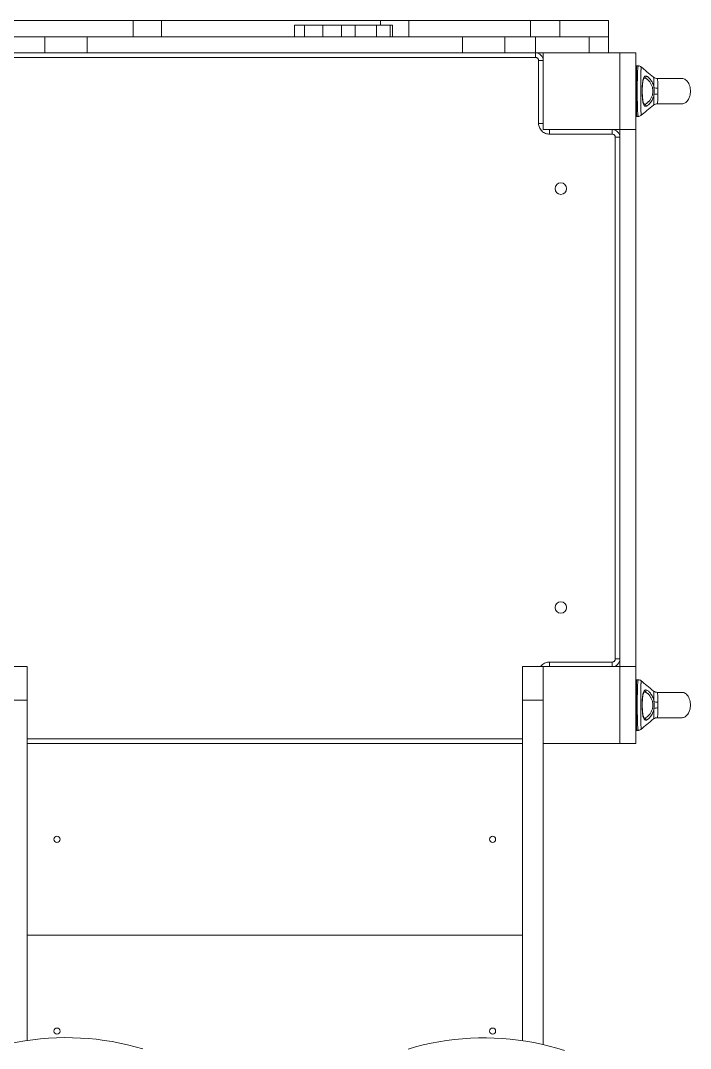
# Model space of a CAD drawing. Header units: millimetres. Extents: x -6502 to 7455, y -8041 to 5981.
# Drawn here: x -2314 to -1441, y 3043 to 4383 of the extents above; entities that cross this region are included whole.
import ezdxf

# ---------------------------------------------------------------- set-up
doc = ezdxf.new("R2010")
doc.units = ezdxf.units.MM
doc.layers.add('DIKOM_ОБЪЕКТ', color=7, linetype='Continuous')

msp = doc.modelspace()

# ---------------------------------------------------------------- linework, layer by layer
at = {"layer": 'DIKOM_ОБЪЕКТ', "color": 7, "linetype": 'Continuous', "lineweight": 15}
for p, q in [((-2326.307, 4382.92), (-2167.585, 4382.92)), ((-2167.585, 4382.92), (-2167.585, 4361.92)), ((-2130.644, 4382.92), (-2167.585, 4382.92)), ((-2130.644, 4382.92), (-2130.644, 4361.92)), ((-1845.331, 4382.92), (-2130.644, 4382.92)), ((-1808.391, 4382.92), (-1845.331, 4382.92)), ((-1845.331, 4382.92), (-1845.331, 4376.92)), ((-1808.391, 4382.92), (-1808.391, 4361.92)), ((-1808.391, 4382.92), (-1649.668, 4382.92)), ((-1649.668, 4382.92), (-1649.668, 4361.92)), ((-1611.271, 4382.92), (-1649.668, 4382.92)), ((-1611.271, 4382.92), (-1611.271, 4361.92)), ((-1611.271, 4382.92), (-1547.988, 4382.92)), ((-1547.988, 4361.92), (-1547.988, 4382.92)), ((-1957.245, 4376.92), (-1957.245, 4361.92)), ((-1957.245, 4376.92), (-1944.173, 4376.92)), ((-1944.173, 4376.92), (-1944.173, 4361.92)), ((-1944.173, 4376.92), (-1920.384, 4376.92)), ((-1920.384, 4376.92), (-1920.384, 4361.92)), ((-1920.384, 4376.92), (-1895.825, 4376.92)), ((-1895.825, 4376.92), (-1895.825, 4361.92)), ((-1895.825, 4376.92), (-1877.957, 4376.92)), ((-1877.957, 4376.92), (-1877.957, 4361.92)), ((-1877.957, 4376.92), (-1850.243, 4376.92)), ((-1850.243, 4376.92), (-1850.243, 4361.92)), ((-1850.243, 4376.92), (-1832.356, 4376.92)), ((-1832.356, 4376.92), (-1832.356, 4361.92)), ((-1832.356, 4376.92), (-1829.666, 4376.92)), ((-1829.666, 4361.92), (-1829.666, 4376.92)), ((-2282.988, 4361.92), (-2322.988, 4361.92)), ((-2282.988, 4340.92), (-2282.988, 4361.92)), ((-2282.988, 4361.92), (-2227.717, 4361.92)), ((-2227.717, 4340.92), (-2227.717, 4361.92)), ((-1738.259, 4361.92), (-2227.717, 4361.92)), ((-1738.259, 4340.92), (-1738.259, 4361.92)), ((-1738.259, 4361.92), (-1682.988, 4361.92)), ((-1682.988, 4340.92), (-1682.988, 4361.92)), ((-1642.988, 4361.92), (-1682.988, 4361.92)), ((-1642.988, 4340.92), (-1642.988, 4361.92)), ((-1642.988, 4361.92), (-1572.988, 4361.92)), ((-1572.988, 4340.92), (-1572.988, 4361.92)), ((-1572.988, 4361.92), (-1547.988, 4361.92)), ((-1547.988, 4340.92), (-1547.988, 4361.92)), ((-2282.988, 4340.92), (-2322.988, 4340.92)), ((-2282.988, 4340.92), (-2227.717, 4340.92)), ((-1738.259, 4340.92), (-2227.717, 4340.92)), ((-1738.259, 4340.92), (-1682.988, 4340.92)), ((-1642.988, 4340.92), (-1682.988, 4340.92)), ((-1642.988, 4340.92), (-1632.988, 4340.92)), ((-1642.988, 4334.92), (-1642.988, 4340.92)), ((-1532.988, 4340.92), (-1632.988, 4340.92)), ((-1632.988, 4340.92), (-1632.988, 4240.919)), ((-1532.988, 4340.92), (-1511.988, 4340.92)), ((-1532.988, 4240.919), (-1532.988, 4340.92)), ((-1511.988, 4240.919), (-1511.988, 4340.92)), ((-1642.988, 4334.92), (-2322.988, 4334.92)), ((-1638.988, 4248.92), (-1638.988, 4330.92)), ((-1638.988, 4330.92), (-1632.988, 4330.92)), ((-1508.863, 4323.92), (-1511.488, 4323.92)), ((-1511.488, 4323.92), (-1511.488, 4290.92)), ((-1505.507, 4322.689), (-1505.517, 4322.702)), ((-1502.219, 4307.65), (-1501.116, 4307.92)), ((-1501.116, 4307.92), (-1500.801, 4307.904)), ((-1511.488, 4290.92), (-1511.488, 4257.92)), ((-1501.119, 4273.919), (-1502.221, 4274.188)), ((-1500.823, 4273.934), (-1501.119, 4273.919)), ((-1638.988, 4248.92), (-1632.988, 4248.92)), ((-1511.488, 4257.92), (-1508.867, 4257.92)), ((-1508.867, 4257.92), (-1508.866, 4257.92)), ((-1632.988, 4240.919), (-1532.988, 4240.919)), ((-1624.988, 4234.92), (-1624.988, 4240.919)), ((-1542.988, 4234.92), (-1624.988, 4234.92)), ((-1542.988, 4234.92), (-1542.988, 4240.919)), ((-1532.988, 4240.919), (-1511.988, 4240.919)), ((-1532.988, 3540.92), (-1532.988, 4240.919)), ((-1511.988, 3540.92), (-1511.988, 4240.919)), ((-1538.988, 3550.92), (-1538.988, 4230.92)), ((-1538.988, 4230.92), (-1532.988, 4230.92)), ((-1538.988, 3550.92), (-1532.988, 3550.92)), ((-2305.988, 3540.92), (-2332.988, 3540.92)), ((-2305.988, 3540.92), (-2305.988, 3497.151)), ((-1632.988, 3540.92), (-1659.988, 3540.92)), ((-1659.988, 3540.92), (-1659.988, 3497.151)), ((-1632.988, 3540.92), (-1632.988, 3440.92)), ((-1532.988, 3540.92), (-1632.988, 3540.92)), ((-1624.988, 3546.92), (-1542.988, 3546.92)), ((-1624.988, 3546.92), (-1624.988, 3540.92)), ((-1542.988, 3546.92), (-1542.988, 3540.92)), ((-1532.988, 3540.92), (-1511.988, 3540.92)), ((-1532.988, 3440.92), (-1532.988, 3540.92)), ((-1511.988, 3440.92), (-1511.988, 3540.92)), ((-1508.863, 3523.919), (-1511.488, 3523.919)), ((-1511.488, 3523.919), (-1511.488, 3490.919)), ((-1505.507, 3522.69), (-1505.517, 3522.702)), ((-2305.988, 3497.151), (-2332.988, 3497.151)), ((-2305.988, 3497.151), (-2305.988, 3053.598)), ((-1632.988, 3497.151), (-1659.988, 3497.151)), ((-1659.988, 3497.151), (-1659.988, 3053.481)), ((-1502.219, 3507.65), (-1501.116, 3507.92)), ((-1501.116, 3507.92), (-1500.801, 3507.904)), ((-1511.488, 3490.919), (-1511.488, 3457.919)), ((-1501.119, 3473.92), (-1502.221, 3474.189)), ((-1500.823, 3473.934), (-1501.119, 3473.92)), ((-1511.488, 3457.919), (-1508.867, 3457.919)), ((-1508.867, 3457.919), (-1508.866, 3457.919)), ((-2305.988, 3446.92), (-1659.988, 3446.92)), ((-2305.988, 3440.92), (-1659.988, 3440.92)), ((-1659.988, 3440.917), (-2305.988, 3440.917)), ((-1632.988, 3440.92), (-1632.988, 3048.398)), ((-1632.988, 3440.92), (-1532.988, 3440.92)), ((-1532.988, 3440.92), (-1511.988, 3440.92)), ((-1659.988, 3190.917), (-2305.988, 3190.917))]:
    msp.add_line(p, q, dxfattribs=at)
at = {"layer": 'DIKOM_ОБЪЕКТ', "color": 7, "linetype": 'Continuous', "lineweight": 15, "flags": 128}
for points in [[(-2358.923, 3041.221), (-2349.117, 3044.205), (-2339.198, 3046.893), (-2329.177, 3049.282), (-2319.066, 3051.369), (-2308.878, 3053.15), (-2298.625, 3054.626), (-2288.319, 3055.793), (-2277.973, 3056.65), (-2267.598, 3057.196), (-2257.208, 3057.431), (-2246.814, 3057.353), (-2236.43, 3056.964), (-2226.068, 3056.264), (-2215.74, 3055.253), (-2205.459, 3053.933), (-2195.236, 3052.306), (-2185.085, 3050.372), (-2175.017, 3048.136), (-2165.045, 3045.599), (-2155.181, 3042.764)], [(-1809.187, 3042.571), (-1799.316, 3045.396), (-1789.339, 3047.922), (-1779.267, 3050.148), (-1769.111, 3052.07), (-1758.885, 3053.686), (-1748.6, 3054.995), (-1738.269, 3055.994), (-1727.905, 3056.682), (-1717.519, 3057.06), (-1707.124, 3057.125), (-1696.733, 3056.878), (-1686.358, 3056.32), (-1676.011, 3055.451), (-1665.706, 3054.272), (-1655.454, 3052.784), (-1645.267, 3050.99), (-1635.159, 3048.891), (-1625.14, 3046.49), (-1615.224, 3043.791), (-1605.421, 3040.795)]]:
    msp.add_lwpolyline(points, dxfattribs=at)
at = {"layer": 'DIKOM_ОБЪЕКТ', "color": 7, "linetype": 'Continuous', "lineweight": 15}
for centre, radius in [((-1609.988, 4163.92), 7.5), ((-1609.988, 3617.92), 7.5), ((-2266.988, 3315.917), 4), ((-1698.988, 3315.917), 4), ((-2266.988, 3065.917), 4), ((-1698.988, 3065.917), 4)]:
    msp.add_circle(centre, radius, dxfattribs=at)
for centre, radius, start, end in [((-1642.988, 4330.92), 10, 0, 90), ((-1511.488, 4323.42), 0.5, 90, 180), ((-1500.937, 4309.912), 2.013, 273.864623, 19.478311), ((-1483.039, 4314.345), 19.748, 253.883999, 268.19471), ((-1483.048, 4267.505), 19.74, 91.784004, 106.096852), ((-1500.956, 4271.927), 2.011, 340.461846, 86.211701), ((-1511.488, 4258.42), 0.5, 180, 270), ((-1542.988, 4230.92), 10, 0, 90), ((-1542.988, 3550.92), 10, 270, 0), ((-1511.488, 3523.42), 0.5, 90, 180), ((-1500.936, 3509.911), 2.012, 273.843124, 19.490447), ((-1483.04, 3514.325), 19.729, 253.871332, 268.196406), ((-1483.044, 3467.465), 19.781, 91.793183, 106.076699), ((-1500.956, 3471.927), 2.011, 340.458016, 86.206167), ((-1511.488, 3458.42), 0.5, 180, 270)]:
    msp.add_arc(centre, radius, start, end, dxfattribs=at)
for points, knots in [([(-1638.988, 4330.92), (-1639.041, 4331.423), (-1639.123, 4332.197), (-1639.623, 4333.128), (-1640.138, 4333.769), (-1640.779, 4334.285), (-1641.71, 4334.784), (-1642.485, 4334.866), (-1642.988, 4334.92)], [0, 0, 0, 0, 0.23947025, 0.36834101, 0.5000159, 0.63160765, 0.76052975, 1, 1, 1, 1]), ([(-1508.856, 4323.882), (-1508.889, 4323.892), (-1508.994, 4323.923), (-1509.183, 4323.613), (-1509.413, 4322.784), (-1509.602, 4321.367), (-1509.743, 4319.756), (-1509.848, 4318.159), (-1509.959, 4315.95), (-1510.069, 4312.931), (-1510.154, 4309.486), (-1510.212, 4306.251), (-1510.252, 4303.422), (-1510.287, 4299.944), (-1510.315, 4295.764), (-1510.319, 4292.543), (-1510.321, 4290.92)], [0, 0, 0, 0, 0.02723026, 0.08697313, 0.17642787, 0.26926493, 0.32580863, 0.38406179, 0.4440216, 0.53713316, 0.6340963, 0.69343534, 0.75343634, 0.81410116, 0.90630596, 1, 1, 1, 1]), ([(-1505.501, 4322.69), (-1505.941, 4323.006), (-1506.961, 4323.74), (-1508.284, 4323.854), (-1509.036, 4323.92)], [0, 0, 0, 0, 0.43102997, 1, 1, 1, 1]), ([(-1505.706, 4290.521), (-1505.706, 4290.954), (-1505.706, 4292.125), (-1505.703, 4294.332), (-1505.695, 4297.411), (-1505.681, 4300.733), (-1505.658, 4304.077), (-1505.631, 4307.257), (-1505.598, 4310.241), (-1505.561, 4312.945), (-1505.532, 4314.758), (-1505.509, 4315.997), (-1505.496, 4316.733), (-1505.483, 4317.447), (-1505.469, 4318.134), (-1505.456, 4318.792), (-1505.435, 4319.865), (-1505.413, 4321.139), (-1505.415, 4321.966), (-1505.436, 4322.34), (-1505.449, 4322.491), (-1505.469, 4322.603), (-1505.487, 4322.67), (-1505.502, 4322.685), (-1505.507, 4322.689)], [0, 0, 0, 0, 0.02602418, 0.0703199, 0.13281636, 0.21288441, 0.27661108, 0.34888242, 0.42883702, 0.49471048, 0.56545291, 0.5899803, 0.61504675, 0.64070656, 0.66700038, 0.69402316, 0.72168033, 0.80976188, 0.89890468, 0.92159468, 0.94429749, 0.96698526, 0.98970887, 1, 1, 1, 1]), ([(-1488.991, 4309.07), (-1491.906, 4311.473), (-1497.481, 4316.07), (-1502.92, 4320.561), (-1505.515, 4322.704)], [0, 0, 0, 0, 0.52267777, 1, 1, 1, 1]), ([(-1499.04, 4310.583), (-1499.494, 4310.552), (-1500.405, 4310.491), (-1501.469, 4309.424), (-1502.324, 4307.647), (-1502.973, 4305.148), (-1503.448, 4302.045), (-1503.764, 4298.462), (-1503.951, 4294.552), (-1503.966, 4291.845), (-1503.974, 4290.488)], [0, 0, 0, 0, 0.12344782, 0.24716031, 0.37200292, 0.49678439, 0.62231304, 0.74825341, 0.87377714, 1, 1, 1, 1]), ([(-1501.75, 4274.391), (-1501.739, 4274.402), (-1501.718, 4274.424), (-1501.966, 4274.819), (-1502.317, 4275.651), (-1502.772, 4277.298), (-1503.134, 4279.272), (-1503.429, 4281.65), (-1503.652, 4284.437), (-1503.793, 4287.602), (-1503.841, 4291.1), (-1503.781, 4294.677), (-1503.614, 4297.989), (-1503.369, 4300.739), (-1503.073, 4302.924), (-1502.728, 4304.697), (-1502.404, 4305.873), (-1502.067, 4306.76), (-1501.873, 4307.129), (-1501.935, 4307.236), (-1501.967, 4307.293)], [0, 0, 0, 0, 0.01843168, 0.03800918, 0.10645963, 0.16636974, 0.22661712, 0.28950827, 0.35544152, 0.42639191, 0.501698, 0.58191348, 0.65815194, 0.72558803, 0.78329628, 0.83687623, 0.89265643, 0.92190778, 0.95918289, 1, 1, 1, 1]), ([(-1500.801, 4307.904), (-1500.481, 4307.846), (-1499.842, 4307.733), (-1498.768, 4307.232), (-1497.728, 4306.569), (-1496.744, 4305.792), (-1495.859, 4304.982), (-1494.977, 4304.056), (-1494.001, 4302.884), (-1492.985, 4301.436), (-1491.987, 4299.662), (-1491.214, 4297.871), (-1490.652, 4296.11), (-1490.146, 4293.872), (-1489.932, 4291.511), (-1490.039, 4289.148), (-1490.273, 4287.413), (-1490.655, 4285.724), (-1491.219, 4283.96), (-1491.997, 4282.163), (-1492.999, 4280.384), (-1493.962, 4279.017), (-1494.805, 4277.992), (-1495.542, 4277.184), (-1496.262, 4276.484), (-1496.987, 4275.855), (-1497.999, 4275.076), (-1499.35, 4274.245), (-1500.332, 4274.038), (-1500.823, 4273.934)], [0, 0, 0, 0, 0.04122226, 0.0821275, 0.12502069, 0.15617291, 0.18752669, 0.21875606, 0.24982493, 0.2930486, 0.33398717, 0.37465755, 0.4065806, 0.43731253, 0.49953113, 0.53054617, 0.56198833, 0.59274267, 0.62470304, 0.66559054, 0.70668639, 0.7500072, 0.77458607, 0.79819469, 0.82868571, 0.85070757, 0.87526047, 0.9375797, 1, 1, 1, 1]), ([(-1488.521, 4295.372), (-1488.755, 4296.47), (-1489.22, 4298.655), (-1490.374, 4301.578), (-1491.738, 4304.142), (-1493.253, 4306.316), (-1494.811, 4308.084), (-1496.337, 4309.415), (-1497.78, 4310.322), (-1498.62, 4310.496), (-1499.04, 4310.583)], [0, 0, 0, 0, 0.12761797, 0.25418453, 0.38061623, 0.50508414, 0.62962602, 0.75287911, 0.876455, 1, 1, 1, 1]), ([(-1484.211, 4307.42), (-1485.011, 4307.482), (-1486.818, 4307.623), (-1488.254, 4308.585), (-1489.054, 4309.121)], [0, 0, 0, 0, 0.44316212, 1, 1, 1, 1]), ([(-1488.521, 4295.372), (-1488.529, 4296.566), (-1488.545, 4298.92), (-1488.597, 4302.155), (-1488.676, 4304.923), (-1488.783, 4307.066), (-1488.902, 4308.438), (-1488.998, 4309.073), (-1489.017, 4309.042), (-1489.023, 4309.032)], [0, 0, 0, 0, 0.18131208, 0.3577105, 0.52390372, 0.6775935, 0.81661018, 0.94257789, 1, 1, 1, 1]), ([(-1451.988, 4307.42), (-1452.067, 4307.42), (-1452.22, 4307.42), (-1453.364, 4307.42), (-1454.972, 4307.42), (-1456.921, 4307.42), (-1459.045, 4307.42), (-1461.221, 4307.42), (-1463.342, 4307.42), (-1465.334, 4307.42), (-1467.145, 4307.42), (-1468.901, 4307.42), (-1470.864, 4307.42), (-1473.664, 4307.42), (-1477.633, 4307.42), (-1481.334, 4307.42), (-1483.779, 4307.42), (-1484.258, 4307.42)], [0, 0, 0, 0, 0.11669357, 0.22399357, 0.32105372, 0.40768715, 0.48407134, 0.55066095, 0.60812072, 0.65710645, 0.69824765, 0.73237506, 0.7706344, 0.81823078, 0.89363819, 0.97915547, 1, 1, 1, 1]), ([(-1484.243, 4307.42), (-1484.165, 4307.38), (-1484.006, 4307.3), (-1483.847, 4306.652), (-1483.751, 4305.606), (-1483.703, 4304.115), (-1483.682, 4302.21), (-1483.672, 4299.932), (-1483.665, 4297.371), (-1483.663, 4295.536), (-1483.661, 4294.606)], [0, 0, 0, 0, 0.09915385, 0.20317418, 0.31464486, 0.43517895, 0.5655977, 0.70402585, 0.84996482, 1, 1, 1, 1]), ([(-1451.988, 4274.42), (-1451.313, 4274.475), (-1449.896, 4274.59), (-1447.833, 4275.535), (-1445.912, 4277.035), (-1444.273, 4279.023), (-1442.997, 4281.272), (-1442.1, 4283.55), (-1441.501, 4285.769), (-1441.106, 4288.114), (-1440.928, 4290.834), (-1441.103, 4294.021), (-1441.784, 4297.461), (-1443.056, 4300.82), (-1444.886, 4303.74), (-1447.131, 4305.886), (-1449.557, 4307.191), (-1451.218, 4307.347), (-1451.988, 4307.42)], [0, 0, 0, 0, 0.04633308, 0.09738226, 0.15340915, 0.21313132, 0.27355446, 0.33083514, 0.38133924, 0.43157833, 0.49443873, 0.56870791, 0.65082085, 0.73500415, 0.81489242, 0.88597672, 0.94713709, 1, 1, 1, 1]), ([(-1510.321, 4290.92), (-1510.319, 4289.315), (-1510.316, 4286.122), (-1510.286, 4281.457), (-1510.237, 4277.033), (-1510.174, 4273.297), (-1510.103, 4270.23), (-1510.029, 4267.768), (-1509.931, 4265.245), (-1509.803, 4262.832), (-1509.647, 4260.898), (-1509.487, 4259.581), (-1509.328, 4258.728), (-1509.129, 4258.063), (-1508.962, 4257.981), (-1508.863, 4257.932)], [0, 0, 0, 0, 0.09265527, 0.18441731, 0.27525938, 0.36520745, 0.43026274, 0.49367409, 0.55545622, 0.64502122, 0.73091531, 0.79332958, 0.85427807, 0.9137625, 1, 1, 1, 1]), ([(-1505.518, 4259.218), (-1505.502, 4259.214), (-1505.437, 4259.2), (-1505.416, 4259.806), (-1505.416, 4260.991), (-1505.451, 4262.751), (-1505.495, 4264.996), (-1505.543, 4267.703), (-1505.588, 4270.825), (-1505.629, 4274.304), (-1505.662, 4278.088), (-1505.686, 4282.097), (-1505.702, 4286.268), (-1505.705, 4289.103), (-1505.706, 4290.521)], [0, 0, 0, 0, 0.03171017, 0.12272683, 0.21324101, 0.30217958, 0.3907811, 0.47875363, 0.56601494, 0.65350987, 0.74008595, 0.82711152, 0.9134817, 1, 1, 1, 1]), ([(-1503.974, 4290.488), (-1503.959, 4289.174), (-1503.928, 4286.549), (-1503.724, 4282.791), (-1503.396, 4279.366), (-1502.915, 4276.411), (-1502.268, 4274.042), (-1501.424, 4272.358), (-1500.384, 4271.346), (-1499.501, 4271.285), (-1499.061, 4271.255)], [0, 0, 0, 0, 0.12608115, 0.25196083, 0.37812465, 0.50326375, 0.62863175, 0.7530055, 0.87684036, 1, 1, 1, 1]), ([(-1488.521, 4286.471), (-1488.366, 4287.955), (-1488.056, 4290.922), (-1488.366, 4293.889), (-1488.521, 4295.372)], [0, 0, 0, 0, 0.49997129, 1, 1, 1, 1]), ([(-1483.662, 4287.236), (-1483.664, 4286.305), (-1483.667, 4284.47), (-1483.673, 4281.912), (-1483.684, 4279.641), (-1483.705, 4277.739), (-1483.755, 4276.242), (-1483.854, 4275.193), (-1484.017, 4274.541), (-1484.175, 4274.459), (-1484.252, 4274.419)], [0, 0, 0, 0, 0.15006287, 0.29617247, 0.43376243, 0.56362933, 0.6846188, 0.79651149, 0.90001591, 1, 1, 1, 1]), ([(-1483.661, 4294.606), (-1483.685, 4293.378), (-1483.731, 4290.921), (-1483.685, 4288.464), (-1483.662, 4287.236)], [0, 0, 0, 0, 0.50003869, 1, 1, 1, 1]), ([(-1499.061, 4271.255), (-1498.642, 4271.339), (-1497.807, 4271.506), (-1496.367, 4272.403), (-1494.843, 4273.727), (-1493.276, 4275.497), (-1491.756, 4277.672), (-1490.383, 4280.249), (-1489.224, 4283.177), (-1488.756, 4285.372), (-1488.521, 4286.471)], [0, 0, 0, 0, 0.12317724, 0.24572352, 0.3696667, 0.49359784, 0.61918632, 0.74528439, 0.87243436, 1, 1, 1, 1]), ([(-1489.054, 4272.726), (-1488.269, 4273.253), (-1486.839, 4274.212), (-1485.034, 4274.355), (-1484.22, 4274.419)], [0, 0, 0, 0, 0.54893605, 1, 1, 1, 1]), ([(-1489.026, 4272.769), (-1489.019, 4272.777), (-1489, 4272.801), (-1488.962, 4273.023), (-1488.922, 4273.326), (-1488.888, 4273.624), (-1488.856, 4273.96), (-1488.824, 4274.339), (-1488.796, 4274.719), (-1488.767, 4275.176), (-1488.741, 4275.642), (-1488.694, 4276.615), (-1488.633, 4278.308), (-1488.578, 4280.821), (-1488.541, 4283.568), (-1488.528, 4285.474), (-1488.521, 4286.471)], [0, 0, 0, 0, 0.04582393, 0.12381551, 0.15706306, 0.19727387, 0.24426515, 0.27034362, 0.31001568, 0.34767003, 0.38350248, 0.41749973, 0.55991236, 0.70891875, 0.84764327, 1, 1, 1, 1]), ([(-1484.264, 4274.42), (-1483.783, 4274.42), (-1481.336, 4274.42), (-1477.633, 4274.42), (-1473.402, 4274.42), (-1470.25, 4274.42), (-1467.684, 4274.42), (-1465.497, 4274.42), (-1463.342, 4274.42), (-1461.221, 4274.42), (-1459.045, 4274.42), (-1456.921, 4274.42), (-1454.972, 4274.42), (-1453.364, 4274.42), (-1452.22, 4274.42), (-1452.067, 4274.42), (-1451.988, 4274.42)], [0, 0, 0, 0, 0.02093354, 0.10644409, 0.18184558, 0.24328538, 0.28973151, 0.34294517, 0.39192705, 0.44938231, 0.51596669, 0.59234488, 0.6789715, 0.77602403, 0.8833156, 1, 1, 1, 1]), ([(-1505.483, 4259.165), (-1502.865, 4261.333), (-1497.215, 4266.014), (-1491.879, 4270.402), (-1489.016, 4272.757)], [0, 0, 0, 0, 0.46334405, 1, 1, 1, 1]), ([(-1624.988, 4234.92), (-1625.842, 4234.965), (-1627.601, 4235.059), (-1630.21, 4235.838), (-1632.719, 4237.129), (-1634.957, 4238.95), (-1636.778, 4241.189), (-1638.07, 4243.697), (-1638.849, 4246.307), (-1638.942, 4248.066), (-1638.988, 4248.92)], [0, 0, 0, 0, 0.11650585, 0.24000274, 0.36863128, 0.49999504, 0.63136039, 0.75997464, 0.88347153, 1, 1, 1, 1]), ([(-1509.042, 4257.92), (-1508.454, 4257.955), (-1507.131, 4258.035), (-1506.085, 4258.75), (-1505.504, 4259.147)], [0, 0, 0, 0, 0.4443629, 1, 1, 1, 1]), ([(-1538.988, 4230.92), (-1539.041, 4231.423), (-1539.123, 4232.197), (-1539.622, 4233.128), (-1540.138, 4233.769), (-1540.78, 4234.285), (-1541.71, 4234.784), (-1542.485, 4234.866), (-1542.988, 4234.92)], [0, 0, 0, 0, 0.23946317, 0.36833012, 0.50000112, 0.63161854, 0.76053683, 1, 1, 1, 1]), ([(-1542.988, 3546.92), (-1542.485, 3546.973), (-1541.711, 3547.055), (-1540.779, 3547.554), (-1540.139, 3548.07), (-1539.622, 3548.711), (-1539.123, 3549.642), (-1539.041, 3550.417), (-1538.988, 3550.92)], [0, 0, 0, 0, 0.23945803, 0.36833851, 0.50000112, 0.63161016, 0.76054197, 1, 1, 1, 1]), ([(-1636.43, 3540.92), (-1635.94, 3541.575), (-1634.873, 3543.003), (-1632.711, 3544.704), (-1630.212, 3546.004), (-1627.6, 3546.78), (-1625.842, 3546.874), (-1624.988, 3546.92)], [0, 0, 0, 0, 0.18230337, 0.39711612, 0.60749434, 0.80946381, 1, 1, 1, 1]), ([(-1508.856, 3523.882), (-1508.889, 3523.892), (-1508.994, 3523.924), (-1509.183, 3523.613), (-1509.413, 3522.784), (-1509.602, 3521.367), (-1509.743, 3519.756), (-1509.848, 3518.16), (-1509.959, 3515.949), (-1510.069, 3512.93), (-1510.154, 3509.486), (-1510.212, 3506.251), (-1510.252, 3503.422), (-1510.287, 3499.944), (-1510.315, 3495.764), (-1510.319, 3492.543), (-1510.321, 3490.919)], [0, 0, 0, 0, 0.02723024, 0.08697372, 0.17642817, 0.26926493, 0.32580433, 0.38405731, 0.44402246, 0.53713373, 0.63409655, 0.69342748, 0.75342829, 0.81410156, 0.9062971, 1, 1, 1, 1]), ([(-1505.501, 3522.691), (-1505.941, 3523.007), (-1506.961, 3523.74), (-1508.284, 3523.854), (-1509.036, 3523.919)], [0, 0, 0, 0, 0.43099935, 1, 1, 1, 1]), ([(-1505.706, 3490.522), (-1505.706, 3490.955), (-1505.706, 3492.125), (-1505.703, 3494.332), (-1505.695, 3497.411), (-1505.681, 3500.733), (-1505.658, 3504.077), (-1505.631, 3507.257), (-1505.598, 3510.241), (-1505.561, 3512.945), (-1505.532, 3514.758), (-1505.509, 3515.997), (-1505.496, 3516.733), (-1505.483, 3517.446), (-1505.469, 3518.134), (-1505.456, 3518.791), (-1505.435, 3519.865), (-1505.413, 3521.139), (-1505.415, 3521.966), (-1505.436, 3522.34), (-1505.449, 3522.492), (-1505.469, 3522.603), (-1505.487, 3522.669), (-1505.502, 3522.685), (-1505.507, 3522.69)], [0, 0, 0, 0, 0.02602432, 0.07032027, 0.13281706, 0.21288554, 0.27660368, 0.34888384, 0.42883887, 0.49471268, 0.56544904, 0.58998247, 0.61504905, 0.64070369, 0.66700264, 0.69402091, 0.72167822, 0.80976023, 0.89890352, 0.92159363, 0.94429784, 0.96698478, 0.98970851, 1, 1, 1, 1]), ([(-1488.991, 3509.071), (-1491.906, 3511.474), (-1497.481, 3516.071), (-1502.92, 3520.561), (-1505.515, 3522.704)], [0, 0, 0, 0, 0.52268128, 1, 1, 1, 1]), ([(-1499.04, 3510.583), (-1499.494, 3510.552), (-1500.405, 3510.492), (-1501.469, 3509.424), (-1502.324, 3507.647), (-1502.973, 3505.148), (-1503.448, 3502.045), (-1503.764, 3498.462), (-1503.951, 3494.551), (-1503.966, 3491.845), (-1503.974, 3490.488)], [0, 0, 0, 0, 0.12344604, 0.24716149, 0.37200326, 0.49677474, 0.62230255, 0.74825511, 0.87377799, 1, 1, 1, 1]), ([(-1488.521, 3495.373), (-1488.755, 3496.47), (-1489.22, 3498.655), (-1490.375, 3501.577), (-1491.738, 3504.142), (-1493.253, 3506.317), (-1494.811, 3508.083), (-1496.337, 3509.416), (-1497.78, 3510.322), (-1498.62, 3510.496), (-1499.04, 3510.583)], [0, 0, 0, 0, 0.12761905, 0.25417185, 0.3806177, 0.50508667, 0.62962048, 0.75288155, 0.87645395, 1, 1, 1, 1]), ([(-1501.75, 3474.391), (-1501.739, 3474.402), (-1501.718, 3474.425), (-1501.966, 3474.819), (-1502.317, 3475.651), (-1502.772, 3477.298), (-1503.134, 3479.272), (-1503.429, 3481.651), (-1503.652, 3484.438), (-1503.793, 3487.602), (-1503.841, 3491.1), (-1503.781, 3494.677), (-1503.614, 3497.989), (-1503.369, 3500.739), (-1503.073, 3502.924), (-1502.728, 3504.697), (-1502.404, 3505.873), (-1502.067, 3506.761), (-1501.873, 3507.128), (-1501.935, 3507.237), (-1501.967, 3507.293)], [0, 0, 0, 0, 0.01843239, 0.03800986, 0.10645642, 0.16636645, 0.22662093, 0.289512, 0.35544515, 0.42639544, 0.50170143, 0.58190655, 0.65815473, 0.72558165, 0.78329797, 0.83687784, 0.89265797, 0.92190928, 0.95918179, 1, 1, 1, 1]), ([(-1500.801, 3507.904), (-1500.481, 3507.847), (-1499.842, 3507.733), (-1498.768, 3507.233), (-1497.728, 3506.57), (-1496.744, 3505.792), (-1495.859, 3504.981), (-1494.977, 3504.055), (-1494.001, 3502.884), (-1492.985, 3501.436), (-1491.987, 3499.662), (-1491.213, 3497.871), (-1490.653, 3496.11), (-1490.146, 3493.872), (-1489.932, 3491.511), (-1490.039, 3489.148), (-1490.273, 3487.413), (-1490.655, 3485.724), (-1491.219, 3483.96), (-1491.997, 3482.163), (-1492.999, 3480.384), (-1493.962, 3479.017), (-1494.805, 3477.991), (-1495.542, 3477.184), (-1496.262, 3476.483), (-1496.987, 3475.855), (-1497.999, 3475.075), (-1499.35, 3474.246), (-1500.332, 3474.038), (-1500.823, 3473.934)], [0, 0, 0, 0, 0.04122222, 0.08212741, 0.12502055, 0.15617274, 0.1875303, 0.21875964, 0.24982356, 0.29305275, 0.33399127, 0.37465463, 0.40658518, 0.43731706, 0.49952729, 0.53055066, 0.56199278, 0.59274709, 0.62470743, 0.66559488, 0.70668441, 0.75001072, 0.77458956, 0.79819361, 0.82868867, 0.8507069, 0.87526295, 0.93757977, 1, 1, 1, 1]), ([(-1484.211, 3507.419), (-1485.011, 3507.482), (-1486.818, 3507.623), (-1488.254, 3508.585), (-1489.054, 3509.121)], [0, 0, 0, 0, 0.44316212, 1, 1, 1, 1]), ([(-1488.521, 3495.373), (-1488.529, 3496.566), (-1488.545, 3498.921), (-1488.597, 3502.155), (-1488.676, 3504.923), (-1488.783, 3507.066), (-1488.902, 3508.439), (-1488.998, 3509.073), (-1489.017, 3509.042), (-1489.023, 3509.032)], [0, 0, 0, 0, 0.18131497, 0.3576947, 0.52389057, 0.6775828, 0.81661316, 0.94257697, 1, 1, 1, 1]), ([(-1451.988, 3507.419), (-1452.067, 3507.419), (-1452.22, 3507.419), (-1453.364, 3507.419), (-1454.972, 3507.419), (-1456.921, 3507.419), (-1459.045, 3507.419), (-1461.221, 3507.419), (-1463.342, 3507.419), (-1465.334, 3507.419), (-1467.145, 3507.419), (-1468.901, 3507.419), (-1470.864, 3507.419), (-1473.664, 3507.419), (-1477.633, 3507.419), (-1481.334, 3507.419), (-1483.779, 3507.419), (-1484.258, 3507.419)], [0, 0, 0, 0, 0.11669357, 0.22399357, 0.32105372, 0.40768715, 0.48407134, 0.55066095, 0.60812072, 0.65710645, 0.69824765, 0.73237506, 0.7706344, 0.81823078, 0.89363819, 0.97915547, 1, 1, 1, 1]), ([(-1484.243, 3507.419), (-1484.165, 3507.38), (-1484.006, 3507.3), (-1483.847, 3506.652), (-1483.751, 3505.606), (-1483.703, 3504.114), (-1483.682, 3502.21), (-1483.672, 3499.932), (-1483.665, 3497.371), (-1483.663, 3495.536), (-1483.661, 3494.606)], [0, 0, 0, 0, 0.09915357, 0.20317362, 0.31464399, 0.43517775, 0.56559614, 0.70400223, 0.84994079, 1, 1, 1, 1]), ([(-1451.988, 3474.419), (-1451.313, 3474.475), (-1449.896, 3474.591), (-1447.832, 3475.535), (-1445.912, 3477.036), (-1444.273, 3479.023), (-1442.997, 3481.272), (-1442.1, 3483.55), (-1441.501, 3485.768), (-1441.106, 3488.114), (-1440.928, 3490.834), (-1441.103, 3494.021), (-1441.784, 3497.461), (-1443.056, 3500.82), (-1444.886, 3503.74), (-1447.131, 3505.885), (-1449.556, 3507.191), (-1451.218, 3507.347), (-1451.988, 3507.419)], [0, 0, 0, 0, 0.04633472, 0.09737972, 0.15341347, 0.21313582, 0.27355914, 0.33082983, 0.38133408, 0.43158411, 0.49443378, 0.56871411, 0.65081658, 0.73500013, 0.81488865, 0.88597316, 0.94713862, 1, 1, 1, 1]), ([(-1510.321, 3490.919), (-1510.319, 3489.315), (-1510.316, 3486.122), (-1510.286, 3481.457), (-1510.237, 3477.033), (-1510.174, 3473.297), (-1510.103, 3470.231), (-1510.029, 3467.768), (-1509.931, 3465.246), (-1509.803, 3462.833), (-1509.647, 3460.898), (-1509.487, 3459.581), (-1509.328, 3458.728), (-1509.129, 3458.062), (-1508.962, 3457.981), (-1508.863, 3457.933)], [0, 0, 0, 0, 0.09265559, 0.18440898, 0.27525995, 0.36520833, 0.4302564, 0.49367483, 0.55545095, 0.64501626, 0.73091495, 0.79332944, 0.85427815, 0.91376278, 1, 1, 1, 1]), ([(-1505.518, 3459.218), (-1505.502, 3459.214), (-1505.437, 3459.2), (-1505.416, 3459.807), (-1505.416, 3460.991), (-1505.451, 3462.751), (-1505.495, 3464.995), (-1505.543, 3467.703), (-1505.588, 3470.825), (-1505.629, 3474.304), (-1505.662, 3478.088), (-1505.686, 3482.097), (-1505.702, 3486.269), (-1505.705, 3489.103), (-1505.706, 3490.522)], [0, 0, 0, 0, 0.03170994, 0.12272733, 0.21323819, 0.30217611, 0.39077698, 0.47874886, 0.56600953, 0.65351167, 0.74007857, 0.82711259, 0.91347267, 1, 1, 1, 1]), ([(-1503.974, 3490.488), (-1503.959, 3489.174), (-1503.928, 3486.549), (-1503.724, 3482.791), (-1503.396, 3479.366), (-1502.915, 3476.411), (-1502.268, 3474.042), (-1501.424, 3472.358), (-1500.384, 3471.346), (-1499.501, 3471.285), (-1499.061, 3471.255)], [0, 0, 0, 0, 0.12608225, 0.25194855, 0.37811346, 0.50326508, 0.62863417, 0.75300239, 0.87683832, 1, 1, 1, 1]), ([(-1499.061, 3471.255), (-1498.642, 3471.339), (-1497.807, 3471.506), (-1496.367, 3472.404), (-1494.843, 3473.727), (-1493.276, 3475.497), (-1491.756, 3477.672), (-1490.383, 3480.249), (-1489.224, 3483.177), (-1488.756, 3485.372), (-1488.521, 3486.471)], [0, 0, 0, 0, 0.12317773, 0.24572263, 0.36965753, 0.49358728, 0.61917434, 0.74527099, 0.87241952, 1, 1, 1, 1]), ([(-1489.026, 3472.769), (-1489.019, 3472.777), (-1489, 3472.801), (-1488.962, 3473.023), (-1488.922, 3473.326), (-1488.888, 3473.623), (-1488.856, 3473.96), (-1488.824, 3474.339), (-1488.796, 3474.719), (-1488.767, 3475.175), (-1488.741, 3475.641), (-1488.694, 3476.615), (-1488.633, 3478.308), (-1488.578, 3480.821), (-1488.541, 3483.568), (-1488.528, 3485.474), (-1488.521, 3486.471)], [0, 0, 0, 0, 0.04582294, 0.12381283, 0.15705966, 0.1972696, 0.24427038, 0.27033638, 0.31000758, 0.34766111, 0.38349278, 0.4174893, 0.55989885, 0.70890201, 0.84762352, 1, 1, 1, 1]), ([(-1488.521, 3486.471), (-1488.366, 3487.955), (-1488.056, 3490.922), (-1488.366, 3493.889), (-1488.521, 3495.373)], [0, 0, 0, 0, 0.49991828, 1, 1, 1, 1]), ([(-1483.662, 3487.235), (-1483.664, 3486.305), (-1483.667, 3484.47), (-1483.673, 3481.912), (-1483.684, 3479.641), (-1483.705, 3477.739), (-1483.755, 3476.242), (-1483.854, 3475.193), (-1484.017, 3474.541), (-1484.175, 3474.459), (-1484.252, 3474.419)], [0, 0, 0, 0, 0.15004064, 0.29615241, 0.43374441, 0.56361322, 0.68460449, 0.79651116, 0.9000171, 1, 1, 1, 1]), ([(-1483.661, 3494.606), (-1483.685, 3493.378), (-1483.731, 3490.921), (-1483.685, 3488.464), (-1483.662, 3487.235)], [0, 0, 0, 0, 0.49997453, 1, 1, 1, 1]), ([(-1505.483, 3459.164), (-1502.865, 3461.333), (-1497.215, 3466.014), (-1491.879, 3470.402), (-1489.016, 3472.757)], [0, 0, 0, 0, 0.46334405, 1, 1, 1, 1]), ([(-1489.054, 3472.727), (-1488.269, 3473.253), (-1486.839, 3474.212), (-1485.034, 3474.355), (-1484.22, 3474.419)], [0, 0, 0, 0, 0.54893605, 1, 1, 1, 1]), ([(-1484.264, 3474.419), (-1483.783, 3474.419), (-1481.336, 3474.419), (-1477.633, 3474.419), (-1473.402, 3474.419), (-1470.25, 3474.419), (-1467.684, 3474.419), (-1465.497, 3474.419), (-1463.342, 3474.419), (-1461.221, 3474.419), (-1459.045, 3474.419), (-1456.921, 3474.419), (-1454.972, 3474.419), (-1453.364, 3474.419), (-1452.22, 3474.419), (-1452.067, 3474.419), (-1451.988, 3474.419)], [0, 0, 0, 0, 0.02093354, 0.10644409, 0.18184558, 0.24328538, 0.28973151, 0.34294517, 0.39192705, 0.44938231, 0.51596669, 0.59234488, 0.6789715, 0.77602403, 0.8833156, 1, 1, 1, 1]), ([(-1509.042, 3457.919), (-1508.454, 3457.955), (-1507.131, 3458.036), (-1506.085, 3458.751), (-1505.504, 3459.148)], [0, 0, 0, 0, 0.44437068, 1, 1, 1, 1])]:
    msp.add_open_spline(points, degree=3, knots=knots, dxfattribs=at)

doc.saveas('drawing.dxf')
